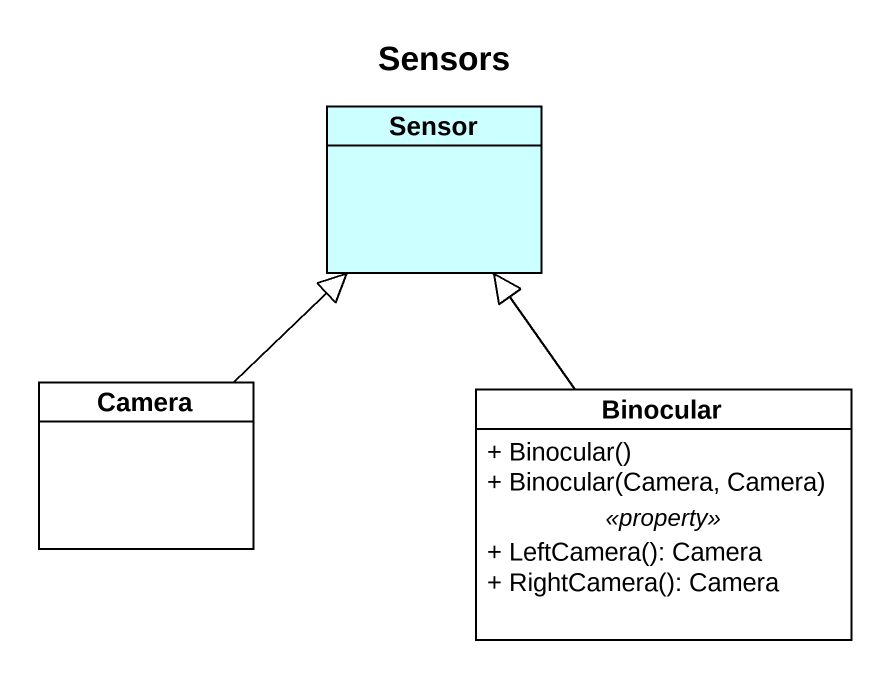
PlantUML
@startuml
title Sensors
hide circle
hide empty members
skinparam classAttributeIconSize 0
class Sensor #CCFFFF
class Camera
class Binocular {
  + Binocular()
  + Binocular(Camera, Camera)
  .. <<property>> ..
  + LeftCamera(): Camera
  + RightCamera(): Camera
}
Camera -up-|> Sensor
Binocular -up-|> Sensor
@enduml
